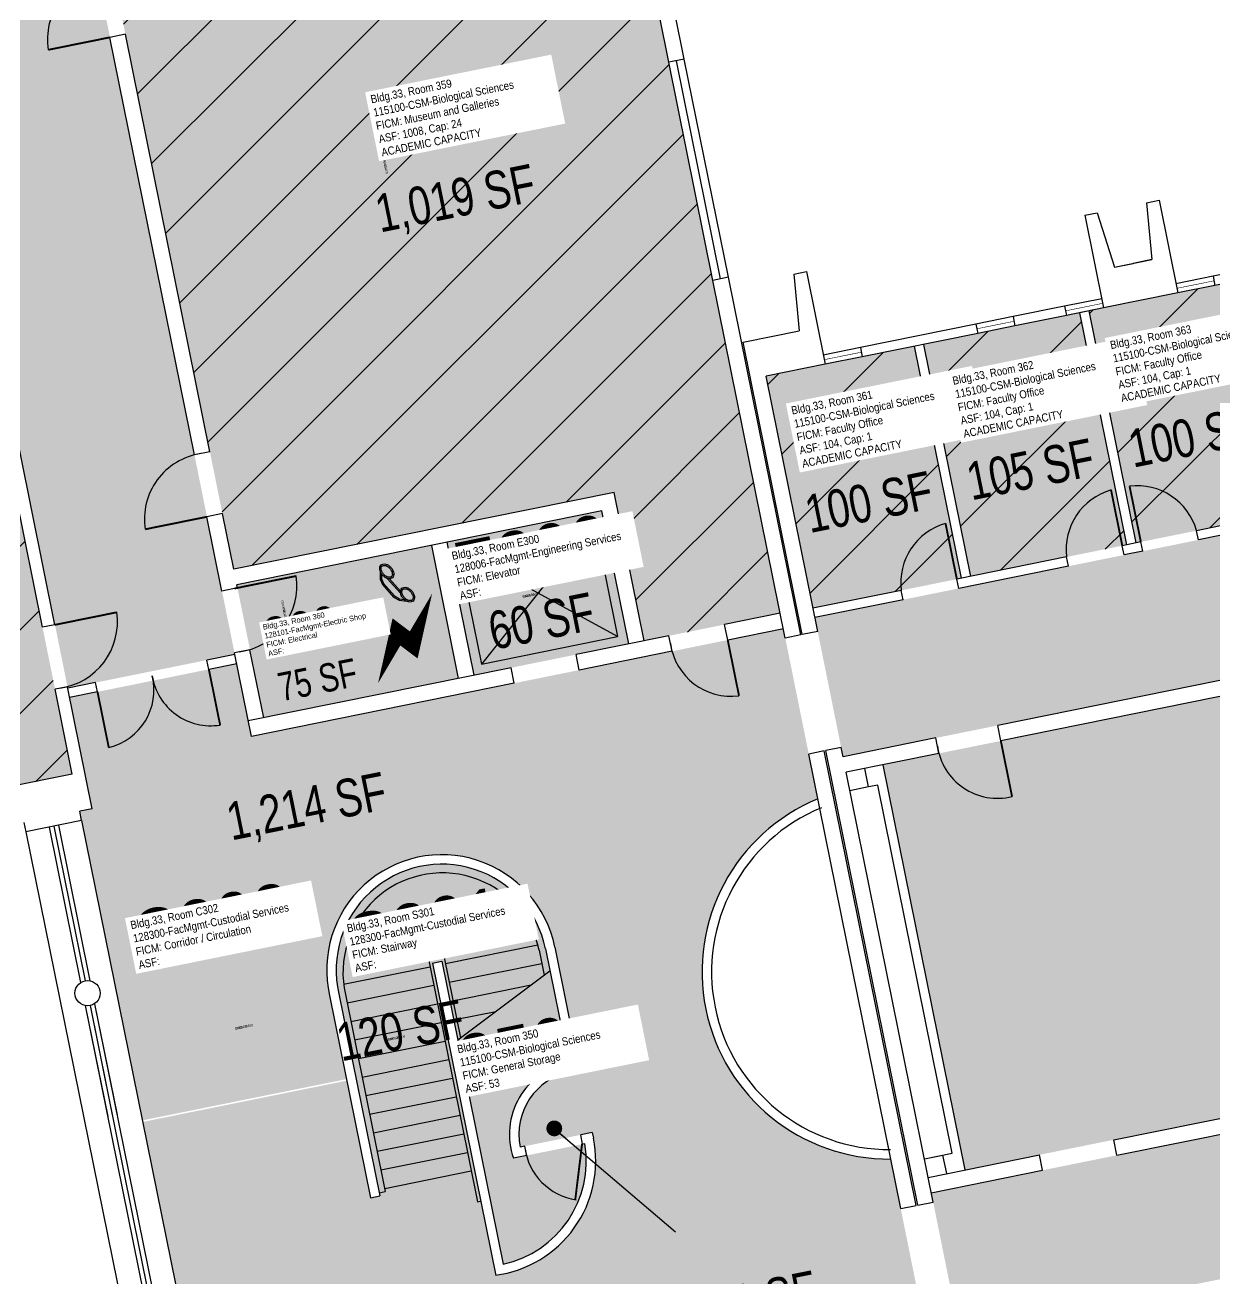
# Model space of a CAD drawing. Header units: inches. Extents: x 0 to 69220337, y 0 to 27683436.
# Drawn here: x 69218801 to 69219555, y 27681290 to 27682085 of the extents above; entities that cross this region are included whole.
import ezdxf
from ezdxf.enums import TextEntityAlignment as Align

# ---------------------------------------------------------------- set-up
doc = ezdxf.new("R2010")
doc.units = ezdxf.units.IN
doc.header["$LTSCALE"] = 0.25
doc.header["$MEASUREMENT"] = 0
doc.layers.get('0').update_dxf_attribs({"linetype": 'CONTINUOUS'})
for name, color, linetype in [('A-DOOR', 2, 'CONTINUOUS'), ('A-FLOR', 3, 'CONTINUOUS'), ('A-GLAZ', 1, 'CONTINUOUS'), ('A-IDEN-ICON', 4, 'CONTINUOUS'), ('A-IDEN-RNUM', 7, 'CONTINUOUS'), ('A-IDEN-SNUM', 4, 'CONTINUOUS'), ('A-IDEN-VNUM', 4, 'CONTINUOUS'), ('A-WALL', 5, 'CONTINUOUS'), ('AREA-TEXT', 3, 'CONTINUOUS'), ('Rooms-Capacity', 4, 'CONTINUOUS'), ('Rooms-Category-Color', 7, 'CONTINUOUS'), ('Rooms-College-Color', 7, 'CONTINUOUS'), ('Rooms-Department-Color', 7, 'CONTINUOUS'), ('Rooms-Division-Color', 7, 'CONTINUOUS'), ('Rooms-Information', 7, 'CONTINUOUS')]:
    doc.layers.add(name, color=color, linetype=linetype)
doc.styles.add('CP_AREA', font='arial.ttf', dxfattribs={"height": 15})
doc.styles.add('CP_ROOMSNUMBER', font='arial.ttf', dxfattribs={"height": 1})
doc.styles.add('CP_ROOMVNUMBER', font='arial.ttf', dxfattribs={"width": 0.85, "height": 0.075})
doc.styles.get("Standard").update_dxf_attribs({"font": 'arial.ttf'})
doc.dimstyles.get("Standard").update_dxf_attribs({"dimtxt": 0.18, "dimasz": 0.18, "dimexe": 0.18, "dimexo": 0.0625, "dimgap": 0.09, "dimtad": 0, "dimtih": 1, "dimtoh": 1, "dimdec": 4, "dimzin": 0, "dimdsep": 46, "dimtxsty": 'Standard', "dimcen": 0.09, "dimadec": 0, "dimazin": 0, "dimtfac": 1, "dimtdec": 4, "dimtofl": 0, "dimtmove": 0, "dimatfit": 3, "dimfxl": 1, "dimtolj": 1, "dimtzin": 0, "dimarcsym": 0})
pattern_1 = [(45, (0, 0), (-26.516504294, 26.516504294), [])]

# ---------------------------------------------------------------- blocks, each defined once
blk = doc.blocks.new('CPELECT')
blk.add_lwpolyline([(0.0623, 0.0629, 0, 0.03, 0), (0.0105, -0.0168, 0.03, 0.03, 0), (-0.0105, 0.0068, 0.03, 0, 0), (-0.0623, -0.0729, 0.03, 0, 0)], format="xyseb")
blk = doc.blocks.new('CPPHONE')
for p, q in [((0.0096, 0.0252), (-0.0196, -0.0252)), ((0.0169, 0.0279), (-0.0182, -0.0329))]:
    blk.add_line(p, q)
for points in [[(0.0364, 0.0572), (0.0417, 0.0308), (0.0382, 0.0108), (0.0082, -0.0411), (-0.0083, -0.0558), (-0.0338, -0.0645)], [(0.0334, 0.047), (0.0366, 0.0307), (0.0334, 0.0126), (0.0043, -0.0379), (-0.0109, -0.0514), (-0.0265, -0.0567)]]:
    blk.add_lwpolyline(points)
for points in [[(0.0288, 0.0786, 0.139889), (0.0216, 0.0804, 0.107118), (0.0122, 0.0781, 0.079812), (0.0039, 0.0722, 0.067459), (-0.0035, 0.0626, 0.067459), (-0.008, 0.0515, 0.079812), (-0.009, 0.0413, 0.107118), (-0.0064, 0.032, 0.139889), (-0.0012, 0.0267, 0.139889), (0.0061, 0.0248, 0.107118), (0.0155, 0.0272, 0.079812), (0.0238, 0.0331, 0.067459), (0.0312, 0.0426, 0.067459), (0.0357, 0.0538, 0.079812), (0.0367, 0.0639, 0.107118), (0.034, 0.0732, 0.139889)], [(0.0263, 0.0743, 0.139889), (0.0218, 0.0754, 0.107118), (0.0144, 0.0736, 0.079812), (0.0074, 0.0686, 0.067459), (0.0008, 0.0601, 0.067459), (-0.0032, 0.0502, 0.079812), (-0.004, 0.0417, 0.107118), (-0.0019, 0.0344, 0.139889), (0.0013, 0.031, 0.139889), (0.0059, 0.0298, 0.107118), (0.0133, 0.0317, 0.079812), (0.0203, 0.0367, 0.067459), (0.0268, 0.0451, 0.067459), (0.0309, 0.055, 0.079812), (0.0317, 0.0636, 0.107118), (0.0296, 0.0709, 0.139889)], [(-0.0262, -0.0167, 0.139889), (-0.0334, -0.0148, 0.107118), (-0.0428, -0.0172, 0.079812), (-0.0511, -0.0231, 0.067459), (-0.0585, -0.0326, 0.067459), (-0.063, -0.0438, 0.079812), (-0.064, -0.0539, 0.107118), (-0.0614, -0.0632, 0.139889), (-0.0562, -0.0686, 0.139889), (-0.0489, -0.0704, 0.107118), (-0.0395, -0.0681, 0.079812), (-0.0312, -0.0622, 0.067459), (-0.0238, -0.0526, 0.067459), (-0.0193, -0.0415, 0.079812), (-0.0183, -0.0313, 0.107118), (-0.021, -0.022, 0.139889)], [(-0.0287, -0.021, 0.139889), (-0.0332, -0.0198, 0.107118), (-0.0406, -0.0217, 0.079812), (-0.0476, -0.0267, 0.067459), (-0.0542, -0.0351, 0.067459), (-0.0582, -0.045, 0.079812), (-0.059, -0.0536, 0.107118), (-0.0569, -0.0609, 0.139889), (-0.0537, -0.0643, 0.139889), (-0.0491, -0.0654, 0.107118), (-0.0417, -0.0636, 0.079812), (-0.0347, -0.0586, 0.067459), (-0.0282, -0.0501, 0.067459), (-0.0241, -0.0402, 0.079812), (-0.0233, -0.0317, 0.107118), (-0.0254, -0.0244, 0.139889)]]:
    blk.add_lwpolyline(points, format="xyb", close=True)

msp = doc.modelspace()

# ---------------------------------------------------------------- hatches: boundary and pattern name
at = {"layer": 'Rooms-Capacity'}
h = msp.add_hatch(dxfattribs=at)
h.set_pattern_fill('ANSI31', color=256, scale=300, style=0)
h.set_pattern_definition(pattern_1)
h.paths.add_polyline_path([(69218933.04, 27681740.07), (69219174.15, 27681788.86), (69219193.19, 27681694.76), (69219279.44, 27681712.21), (69219236.76, 27681923.18), (69219208.79, 27682061.38), (69219202.84, 27682090.79), (69219179.05, 27682208.4), (69219178.25, 27682212.32), (69218850.89, 27682146.08)])
h = msp.add_hatch(dxfattribs=at)
h.set_pattern_fill('ANSI31', color=256, scale=300, style=0)
h.set_pattern_definition(pattern_1)
h.paths.add_polyline_path([(69218747.01, 27682023.9), (69218417.73, 27681957.27), (69218423.68, 27681927.87), (69218429.63, 27681898.46), (69218439.15, 27681851.42), (69218501.42, 27681543.65), (69218695.49, 27681582.92), (69218789.58, 27681601.96), (69218830.71, 27681610.28)])
h = msp.add_hatch(dxfattribs=at)
h.set_pattern_fill('ANSI31', color=256, scale=300, style=0)
h.set_pattern_definition(pattern_1)
h.paths.add_polyline_path([(69219505.03, 27681756.84), (69219599.17, 27681775.89), (69219569.42, 27681922.91), (69219475.29, 27681903.86)])
h = msp.add_hatch(dxfattribs=at)
h.set_pattern_fill('ANSI31', color=256, scale=300, style=0)
h.set_pattern_definition(pattern_1)
h.paths.add_polyline_path([(69219400.16, 27681735.62), (69219499.15, 27681755.65), (69219469.4, 27681902.67), (69219370.41, 27681882.64)])
h = msp.add_hatch(dxfattribs=at)
h.set_pattern_fill('ANSI31', color=256, scale=300, style=0)
h.set_pattern_definition(pattern_1)
h.paths.add_polyline_path([(69219270.44, 27681862.41), (69219300.18, 27681715.39), (69219394.28, 27681734.43), (69219364.53, 27681881.45)])
at = {"layer": 'Rooms-Category-Color', "true_color": 0xadadad}
for points in [[(69218712.02, 27682781.98), (69218606.16, 27682760.56), (69218827.89, 27681664.72), (69218933.75, 27681686.14)], [(69220052.2, 27681861.43), (69219301.37, 27681709.51), (69219319.22, 27681621.3), (69219999.47, 27681758.94), (69220055.39, 27681482.58), (69219375.14, 27681344.94), (69219392.99, 27681256.73), (69220143.81, 27681408.65)], [(69219166.33, 27681777.07), (69219068.32, 27681757.24), (69219085.38, 27681672.95), (69219183.39, 27681692.78)], [(69219058.52, 27681755.26), (69218935.02, 27681730.27), (69218952.08, 27681645.98), (69219075.58, 27681670.97)]]:
    msp.add_hatch(color=253, dxfattribs=at).paths.add_polyline_path(points)
at = {"layer": 'Rooms-Category-Color', "true_color": 0xffe090}
msp.add_hatch(color=41, dxfattribs=at).paths.add_polyline_path([(69218933.04, 27681740.07), (69219174.15, 27681788.86), (69219193.19, 27681694.76), (69219279.44, 27681712.21), (69219236.76, 27681923.18), (69219208.79, 27682061.38), (69219202.84, 27682090.79), (69219179.05, 27682208.4), (69219178.25, 27682212.32), (69218850.89, 27682146.08)])
at = {"layer": 'Rooms-Category-Color', "true_color": 0xe3f498}
for points in [[(69218747.01, 27682023.9), (69218417.73, 27681957.27), (69218423.68, 27681927.87), (69218429.63, 27681898.46), (69218439.15, 27681851.42), (69218501.42, 27681543.65), (69218695.49, 27681582.92), (69218789.58, 27681601.96), (69218830.71, 27681610.28)], [(69219779.62, 27681569.62), (69219887.48, 27681591.44), (69219861.31, 27681720.78), (69219344.73, 27681616.26), (69219396.68, 27681359.5), (69219805.4, 27681442.2)]]:
    msp.add_hatch(color=61, dxfattribs=at).paths.add_polyline_path(points)
at = {"layer": 'Rooms-Category-Color', "true_color": 0xfa9ba3}
for points in [[(69219505.03, 27681756.84), (69219599.17, 27681775.89), (69219569.42, 27681922.91), (69219475.29, 27681903.86)], [(69219400.16, 27681735.62), (69219499.15, 27681755.65), (69219469.4, 27681902.67), (69219370.41, 27681882.64)], [(69219270.44, 27681862.41), (69219300.18, 27681715.39), (69219394.28, 27681734.43), (69219364.53, 27681881.45)]]:
    msp.add_hatch(color=241, dxfattribs=at).paths.add_polyline_path(points)
at = {"layer": 'Rooms-Category-Color', "true_color": 0xadadad}
h = msp.add_hatch(color=253, dxfattribs=at)
edge = h.paths.add_edge_path()
edge.add_line((69219114.61, 27681373.89), (69219160.32, 27681383.14))
edge.add_line((69219160.32, 27681383.14), (69219161.04, 27681379.57))
edge.add_arc((69219088.96, 27681365.33), 73.48, -82.08758, 11.17356, ccw=False)
edge.add_line((69219099.07, 27681292.56), (69219086.38, 27681355.28))
edge.add_line((69219086.38, 27681355.28), (69219019.75, 27681341.8))
edge.add_line((69219019.75, 27681341.8), (69219004.73, 27681416.02))
edge.add_line((69219004.73, 27681416.02), (69218875.33, 27681389.84))
edge.add_line((69218875.33, 27681389.84), (69218920.76, 27681165.31))
edge.add_line((69218920.76, 27681165.31), (69218928.62, 27681166.9))
edge.add_line((69218928.62, 27681166.9), (69218932.19, 27681149.25))
edge.add_line((69218932.19, 27681149.25), (69218934.37, 27681138.47))
edge.add_line((69218934.37, 27681138.47), (69218937.34, 27681123.8))
edge.add_line((69218937.34, 27681123.8), (69219048.76, 27681146.35))
edge.add_line((69219048.76, 27681146.35), (69219040.22, 27681159.89))
edge.add_line((69219040.22, 27681159.89), (69219038.24, 27681169.69))
edge.add_line((69219038.24, 27681169.69), (69219036.06, 27681180.47))
edge.add_line((69219036.06, 27681180.47), (69219373.23, 27681248.69))
edge.add_line((69219373.23, 27681248.69), (69219349.42, 27681366.35))
edge.add_arc((69219348.48, 27681484.93), 118.59, 112.41891, 270.45843, ccw=False)
edge.add_line((69219303.25, 27681594.56), (69219281.43, 27681702.41))
edge.add_line((69219281.43, 27681702.41), (69218944.26, 27681634.19))
edge.add_line((69218944.26, 27681634.19), (69218934.94, 27681680.26))
edge.add_line((69218934.94, 27681680.26), (69218829.08, 27681658.84))
edge.add_line((69218829.08, 27681658.84), (69218843.35, 27681588.35))
edge.add_line((69218843.35, 27681588.35), (69218835.47, 27681586.76))
edge.add_line((69218835.47, 27681586.76), (69218836.65, 27681580.88))
edge.add_line((69218836.65, 27681580.88), (69218836.67, 27681580.88))
edge.add_line((69218836.67, 27681580.88), (69218875.13, 27681390.82))
edge.add_line((69218875.13, 27681390.82), (69219004.53, 27681417))
edge.add_line((69219004.53, 27681417), (69218993.82, 27681469.93))
edge.add_arc((69219064.98, 27681486.23), 73, 11.41414, 192.89551, ccw=False)
edge.add_line((69219136.54, 27681500.67), (69219152.26, 27681422.97))
edge.add_line((69219152.26, 27681422.97), (69219146.38, 27681421.78))
edge.add_arc((69219154.44, 27681381.95), 40.64, 101.43867, 191.43867)
h = msp.add_hatch(color=253, dxfattribs=at)
edge = h.paths.add_edge_path()
edge.add_arc((69219064.98, 27681486.23), 67, 11.40884, 193.10173)
edge.add_line((69218999.72, 27681471.04), (69219025.63, 27681342.99))
edge.add_line((69219025.63, 27681342.99), (69219086.38, 27681355.28))
edge.add_line((69219086.38, 27681355.28), (69219059.01, 27681490.54))
edge.add_line((69219059.01, 27681490.54), (69219064.9, 27681491.73))
edge.add_line((69219064.9, 27681491.73), (69219075, 27681441.8))
edge.add_line((69219075, 27681441.8), (69219133.47, 27681485.61))
edge.add_line((69219133.47, 27681485.61), (69219130.66, 27681499.48))
at = {"layer": 'Rooms-Category-Color', "true_color": 0xe3c5e1}
h = msp.add_hatch(color=254, dxfattribs=at)
edge = h.paths.add_edge_path()
edge.add_line((69219155.59, 27681376.06), (69219110.3, 27681366.9))
edge.add_arc((69219154.44, 27681381.95), 46.64, 101.43867, 198.83003, ccw=False)
edge.add_line((69219145.19, 27681427.66), (69219133.47, 27681485.61))
edge.add_line((69219133.47, 27681485.61), (69219075, 27681441.8))
edge.add_line((69219075, 27681441.8), (69219103.76, 27681299.63))
edge.add_arc((69219089.49, 27681365.09), 67, 282.29857, 369.42196)
at = {"layer": 'Rooms-College-Color', "true_color": 0xadadad}
for points in [[(69218712.02, 27682781.98), (69218606.16, 27682760.56), (69218827.89, 27681664.72), (69218933.75, 27681686.14)], [(69220052.2, 27681861.43), (69219301.37, 27681709.51), (69219319.22, 27681621.3), (69219999.47, 27681758.94), (69220055.39, 27681482.58), (69219375.14, 27681344.94), (69219392.99, 27681256.73), (69220143.81, 27681408.65)], [(69219166.33, 27681777.07), (69219068.32, 27681757.24), (69219085.38, 27681672.95), (69219183.39, 27681692.78)], [(69219058.52, 27681755.26), (69218935.02, 27681730.27), (69218952.08, 27681645.98), (69219075.58, 27681670.97)]]:
    msp.add_hatch(color=253, dxfattribs=at).paths.add_polyline_path(points)
at = {"layer": 'Rooms-College-Color', "true_color": 0xffe090}
for points in [[(69218933.04, 27681740.07), (69219174.15, 27681788.86), (69219193.19, 27681694.76), (69219279.44, 27681712.21), (69219236.76, 27681923.18), (69219208.79, 27682061.38), (69219202.84, 27682090.79), (69219179.05, 27682208.4), (69219178.25, 27682212.32), (69218850.89, 27682146.08)], [(69218747.01, 27682023.9), (69218417.73, 27681957.27), (69218423.68, 27681927.87), (69218429.63, 27681898.46), (69218439.15, 27681851.42), (69218501.42, 27681543.65), (69218695.49, 27681582.92), (69218789.58, 27681601.96), (69218830.71, 27681610.28)], [(69219505.03, 27681756.84), (69219599.17, 27681775.89), (69219569.42, 27681922.91), (69219475.29, 27681903.86)], [(69219400.16, 27681735.62), (69219499.15, 27681755.65), (69219469.4, 27681902.67), (69219370.41, 27681882.64)], [(69219270.44, 27681862.41), (69219300.18, 27681715.39), (69219394.28, 27681734.43), (69219364.53, 27681881.45)], [(69219779.62, 27681569.62), (69219887.48, 27681591.44), (69219861.31, 27681720.78), (69219344.73, 27681616.26), (69219396.68, 27681359.5), (69219805.4, 27681442.2)]]:
    msp.add_hatch(color=41, dxfattribs=at).paths.add_polyline_path(points)
at = {"layer": 'Rooms-College-Color', "true_color": 0xadadad}
h = msp.add_hatch(color=253, dxfattribs=at)
edge = h.paths.add_edge_path()
edge.add_line((69219114.61, 27681373.89), (69219160.32, 27681383.14))
edge.add_line((69219160.32, 27681383.14), (69219161.04, 27681379.57))
edge.add_arc((69219088.96, 27681365.33), 73.48, -82.08758, 11.17356, ccw=False)
edge.add_line((69219099.07, 27681292.56), (69219086.38, 27681355.28))
edge.add_line((69219086.38, 27681355.28), (69219019.75, 27681341.8))
edge.add_line((69219019.75, 27681341.8), (69219004.73, 27681416.02))
edge.add_line((69219004.73, 27681416.02), (69218875.33, 27681389.84))
edge.add_line((69218875.33, 27681389.84), (69218920.76, 27681165.31))
edge.add_line((69218920.76, 27681165.31), (69218928.62, 27681166.9))
edge.add_line((69218928.62, 27681166.9), (69218932.19, 27681149.25))
edge.add_line((69218932.19, 27681149.25), (69218934.37, 27681138.47))
edge.add_line((69218934.37, 27681138.47), (69218937.34, 27681123.8))
edge.add_line((69218937.34, 27681123.8), (69219048.76, 27681146.35))
edge.add_line((69219048.76, 27681146.35), (69219040.22, 27681159.89))
edge.add_line((69219040.22, 27681159.89), (69219038.24, 27681169.69))
edge.add_line((69219038.24, 27681169.69), (69219036.06, 27681180.47))
edge.add_line((69219036.06, 27681180.47), (69219373.23, 27681248.69))
edge.add_line((69219373.23, 27681248.69), (69219349.42, 27681366.35))
edge.add_arc((69219348.48, 27681484.93), 118.59, 112.41891, 270.45843, ccw=False)
edge.add_line((69219303.25, 27681594.56), (69219281.43, 27681702.41))
edge.add_line((69219281.43, 27681702.41), (69218944.26, 27681634.19))
edge.add_line((69218944.26, 27681634.19), (69218934.94, 27681680.26))
edge.add_line((69218934.94, 27681680.26), (69218829.08, 27681658.84))
edge.add_line((69218829.08, 27681658.84), (69218843.35, 27681588.35))
edge.add_line((69218843.35, 27681588.35), (69218835.47, 27681586.76))
edge.add_line((69218835.47, 27681586.76), (69218836.65, 27681580.88))
edge.add_line((69218836.65, 27681580.88), (69218836.67, 27681580.88))
edge.add_line((69218836.67, 27681580.88), (69218875.13, 27681390.82))
edge.add_line((69218875.13, 27681390.82), (69219004.53, 27681417))
edge.add_line((69219004.53, 27681417), (69218993.82, 27681469.93))
edge.add_arc((69219064.98, 27681486.23), 73, 11.41414, 192.89551, ccw=False)
edge.add_line((69219136.54, 27681500.67), (69219152.26, 27681422.97))
edge.add_line((69219152.26, 27681422.97), (69219146.38, 27681421.78))
edge.add_arc((69219154.44, 27681381.95), 40.64, 101.43867, 191.43867)
h = msp.add_hatch(color=253, dxfattribs=at)
edge = h.paths.add_edge_path()
edge.add_arc((69219064.98, 27681486.23), 67, 11.40884, 193.10173)
edge.add_line((69218999.72, 27681471.04), (69219025.63, 27681342.99))
edge.add_line((69219025.63, 27681342.99), (69219086.38, 27681355.28))
edge.add_line((69219086.38, 27681355.28), (69219059.01, 27681490.54))
edge.add_line((69219059.01, 27681490.54), (69219064.9, 27681491.73))
edge.add_line((69219064.9, 27681491.73), (69219075, 27681441.8))
edge.add_line((69219075, 27681441.8), (69219133.47, 27681485.61))
edge.add_line((69219133.47, 27681485.61), (69219130.66, 27681499.48))
at = {"layer": 'Rooms-College-Color', "true_color": 0xffe090}
h = msp.add_hatch(color=41, dxfattribs=at)
edge = h.paths.add_edge_path()
edge.add_line((69219155.59, 27681376.06), (69219110.3, 27681366.9))
edge.add_arc((69219154.44, 27681381.95), 46.64, 101.43867, 198.83003, ccw=False)
edge.add_line((69219145.19, 27681427.66), (69219133.47, 27681485.61))
edge.add_line((69219133.47, 27681485.61), (69219075, 27681441.8))
edge.add_line((69219075, 27681441.8), (69219103.76, 27681299.63))
edge.add_arc((69219089.49, 27681365.09), 67, 282.29857, 369.42196)
at = {"layer": 'Rooms-Department-Color', "true_color": 0xacacac}
for points in [[(69218712.02, 27682781.98), (69218606.16, 27682760.56), (69218827.89, 27681664.72), (69218933.75, 27681686.14)], [(69220052.2, 27681861.43), (69219301.37, 27681709.51), (69219319.22, 27681621.3), (69219999.47, 27681758.94), (69220055.39, 27681482.58), (69219375.14, 27681344.94), (69219392.99, 27681256.73), (69220143.81, 27681408.65)], [(69219166.33, 27681777.07), (69219068.32, 27681757.24), (69219085.38, 27681672.95), (69219183.39, 27681692.78)], [(69219058.52, 27681755.26), (69218935.02, 27681730.27), (69218952.08, 27681645.98), (69219075.58, 27681670.97)]]:
    msp.add_hatch(color=253, dxfattribs=at).paths.add_polyline_path(points)
at = {"layer": 'Rooms-Department-Color', "true_color": 0xffe090}
for points in [[(69218933.04, 27681740.07), (69219174.15, 27681788.86), (69219193.19, 27681694.76), (69219279.44, 27681712.21), (69219236.76, 27681923.18), (69219208.79, 27682061.38), (69219202.84, 27682090.79), (69219179.05, 27682208.4), (69219178.25, 27682212.32), (69218850.89, 27682146.08)], [(69218747.01, 27682023.9), (69218417.73, 27681957.27), (69218423.68, 27681927.87), (69218429.63, 27681898.46), (69218439.15, 27681851.42), (69218501.42, 27681543.65), (69218695.49, 27681582.92), (69218789.58, 27681601.96), (69218830.71, 27681610.28)], [(69219505.03, 27681756.84), (69219599.17, 27681775.89), (69219569.42, 27681922.91), (69219475.29, 27681903.86)], [(69219400.16, 27681735.62), (69219499.15, 27681755.65), (69219469.4, 27681902.67), (69219370.41, 27681882.64)], [(69219270.44, 27681862.41), (69219300.18, 27681715.39), (69219394.28, 27681734.43), (69219364.53, 27681881.45)], [(69219779.62, 27681569.62), (69219887.48, 27681591.44), (69219861.31, 27681720.78), (69219344.73, 27681616.26), (69219396.68, 27681359.5), (69219805.4, 27681442.2)]]:
    msp.add_hatch(color=41, dxfattribs=at).paths.add_polyline_path(points)
at = {"layer": 'Rooms-Department-Color', "true_color": 0xacacac}
h = msp.add_hatch(color=253, dxfattribs=at)
edge = h.paths.add_edge_path()
edge.add_line((69219114.61, 27681373.89), (69219160.32, 27681383.14))
edge.add_line((69219160.32, 27681383.14), (69219161.04, 27681379.57))
edge.add_arc((69219088.96, 27681365.33), 73.48, -82.08758, 11.17356, ccw=False)
edge.add_line((69219099.07, 27681292.56), (69219086.38, 27681355.28))
edge.add_line((69219086.38, 27681355.28), (69219019.75, 27681341.8))
edge.add_line((69219019.75, 27681341.8), (69219004.73, 27681416.02))
edge.add_line((69219004.73, 27681416.02), (69218875.33, 27681389.84))
edge.add_line((69218875.33, 27681389.84), (69218920.76, 27681165.31))
edge.add_line((69218920.76, 27681165.31), (69218928.62, 27681166.9))
edge.add_line((69218928.62, 27681166.9), (69218932.19, 27681149.25))
edge.add_line((69218932.19, 27681149.25), (69218934.37, 27681138.47))
edge.add_line((69218934.37, 27681138.47), (69218937.34, 27681123.8))
edge.add_line((69218937.34, 27681123.8), (69219048.76, 27681146.35))
edge.add_line((69219048.76, 27681146.35), (69219040.22, 27681159.89))
edge.add_line((69219040.22, 27681159.89), (69219038.24, 27681169.69))
edge.add_line((69219038.24, 27681169.69), (69219036.06, 27681180.47))
edge.add_line((69219036.06, 27681180.47), (69219373.23, 27681248.69))
edge.add_line((69219373.23, 27681248.69), (69219349.42, 27681366.35))
edge.add_arc((69219348.48, 27681484.93), 118.59, 112.41891, 270.45843, ccw=False)
edge.add_line((69219303.25, 27681594.56), (69219281.43, 27681702.41))
edge.add_line((69219281.43, 27681702.41), (69218944.26, 27681634.19))
edge.add_line((69218944.26, 27681634.19), (69218934.94, 27681680.26))
edge.add_line((69218934.94, 27681680.26), (69218829.08, 27681658.84))
edge.add_line((69218829.08, 27681658.84), (69218843.35, 27681588.35))
edge.add_line((69218843.35, 27681588.35), (69218835.47, 27681586.76))
edge.add_line((69218835.47, 27681586.76), (69218836.65, 27681580.88))
edge.add_line((69218836.65, 27681580.88), (69218836.67, 27681580.88))
edge.add_line((69218836.67, 27681580.88), (69218875.13, 27681390.82))
edge.add_line((69218875.13, 27681390.82), (69219004.53, 27681417))
edge.add_line((69219004.53, 27681417), (69218993.82, 27681469.93))
edge.add_arc((69219064.98, 27681486.23), 73, 11.41414, 192.89551, ccw=False)
edge.add_line((69219136.54, 27681500.67), (69219152.26, 27681422.97))
edge.add_line((69219152.26, 27681422.97), (69219146.38, 27681421.78))
edge.add_arc((69219154.44, 27681381.95), 40.64, 101.43867, 191.43867)
h = msp.add_hatch(color=253, dxfattribs=at)
edge = h.paths.add_edge_path()
edge.add_arc((69219064.98, 27681486.23), 67, 11.40884, 193.10173)
edge.add_line((69218999.72, 27681471.04), (69219025.63, 27681342.99))
edge.add_line((69219025.63, 27681342.99), (69219086.38, 27681355.28))
edge.add_line((69219086.38, 27681355.28), (69219059.01, 27681490.54))
edge.add_line((69219059.01, 27681490.54), (69219064.9, 27681491.73))
edge.add_line((69219064.9, 27681491.73), (69219075, 27681441.8))
edge.add_line((69219075, 27681441.8), (69219133.47, 27681485.61))
edge.add_line((69219133.47, 27681485.61), (69219130.66, 27681499.48))
at = {"layer": 'Rooms-Department-Color', "true_color": 0xffe090}
h = msp.add_hatch(color=41, dxfattribs=at)
edge = h.paths.add_edge_path()
edge.add_line((69219155.59, 27681376.06), (69219110.3, 27681366.9))
edge.add_arc((69219154.44, 27681381.95), 46.64, 101.43867, 198.83003, ccw=False)
edge.add_line((69219145.19, 27681427.66), (69219133.47, 27681485.61))
edge.add_line((69219133.47, 27681485.61), (69219075, 27681441.8))
edge.add_line((69219075, 27681441.8), (69219103.76, 27681299.63))
edge.add_arc((69219089.49, 27681365.09), 67, 282.29857, 369.42196)
at = {"layer": 'Rooms-Division-Color', "true_color": 0xadadad}
for points in [[(69218712.02, 27682781.98), (69218606.16, 27682760.56), (69218827.89, 27681664.72), (69218933.75, 27681686.14)], [(69220052.2, 27681861.43), (69219301.37, 27681709.51), (69219319.22, 27681621.3), (69219999.47, 27681758.94), (69220055.39, 27681482.58), (69219375.14, 27681344.94), (69219392.99, 27681256.73), (69220143.81, 27681408.65)], [(69219166.33, 27681777.07), (69219068.32, 27681757.24), (69219085.38, 27681672.95), (69219183.39, 27681692.78)], [(69219058.52, 27681755.26), (69218935.02, 27681730.27), (69218952.08, 27681645.98), (69219075.58, 27681670.97)]]:
    msp.add_hatch(color=253, dxfattribs=at).paths.add_polyline_path(points)
at = {"layer": 'Rooms-Division-Color', "true_color": 0xffe090}
for points in [[(69218933.04, 27681740.07), (69219174.15, 27681788.86), (69219193.19, 27681694.76), (69219279.44, 27681712.21), (69219236.76, 27681923.18), (69219208.79, 27682061.38), (69219202.84, 27682090.79), (69219179.05, 27682208.4), (69219178.25, 27682212.32), (69218850.89, 27682146.08)], [(69218747.01, 27682023.9), (69218417.73, 27681957.27), (69218423.68, 27681927.87), (69218429.63, 27681898.46), (69218439.15, 27681851.42), (69218501.42, 27681543.65), (69218695.49, 27681582.92), (69218789.58, 27681601.96), (69218830.71, 27681610.28)], [(69219505.03, 27681756.84), (69219599.17, 27681775.89), (69219569.42, 27681922.91), (69219475.29, 27681903.86)], [(69219400.16, 27681735.62), (69219499.15, 27681755.65), (69219469.4, 27681902.67), (69219370.41, 27681882.64)], [(69219270.44, 27681862.41), (69219300.18, 27681715.39), (69219394.28, 27681734.43), (69219364.53, 27681881.45)], [(69219779.62, 27681569.62), (69219887.48, 27681591.44), (69219861.31, 27681720.78), (69219344.73, 27681616.26), (69219396.68, 27681359.5), (69219805.4, 27681442.2)]]:
    msp.add_hatch(color=41, dxfattribs=at).paths.add_polyline_path(points)
at = {"layer": 'Rooms-Division-Color', "true_color": 0xadadad}
h = msp.add_hatch(color=253, dxfattribs=at)
edge = h.paths.add_edge_path()
edge.add_line((69219114.61, 27681373.89), (69219160.32, 27681383.14))
edge.add_line((69219160.32, 27681383.14), (69219161.04, 27681379.57))
edge.add_arc((69219088.96, 27681365.33), 73.48, -82.08758, 11.17356, ccw=False)
edge.add_line((69219099.07, 27681292.56), (69219086.38, 27681355.28))
edge.add_line((69219086.38, 27681355.28), (69219019.75, 27681341.8))
edge.add_line((69219019.75, 27681341.8), (69219004.73, 27681416.02))
edge.add_line((69219004.73, 27681416.02), (69218875.33, 27681389.84))
edge.add_line((69218875.33, 27681389.84), (69218920.76, 27681165.31))
edge.add_line((69218920.76, 27681165.31), (69218928.62, 27681166.9))
edge.add_line((69218928.62, 27681166.9), (69218932.19, 27681149.25))
edge.add_line((69218932.19, 27681149.25), (69218934.37, 27681138.47))
edge.add_line((69218934.37, 27681138.47), (69218937.34, 27681123.8))
edge.add_line((69218937.34, 27681123.8), (69219048.76, 27681146.35))
edge.add_line((69219048.76, 27681146.35), (69219040.22, 27681159.89))
edge.add_line((69219040.22, 27681159.89), (69219038.24, 27681169.69))
edge.add_line((69219038.24, 27681169.69), (69219036.06, 27681180.47))
edge.add_line((69219036.06, 27681180.47), (69219373.23, 27681248.69))
edge.add_line((69219373.23, 27681248.69), (69219349.42, 27681366.35))
edge.add_arc((69219348.48, 27681484.93), 118.59, 112.41891, 270.45843, ccw=False)
edge.add_line((69219303.25, 27681594.56), (69219281.43, 27681702.41))
edge.add_line((69219281.43, 27681702.41), (69218944.26, 27681634.19))
edge.add_line((69218944.26, 27681634.19), (69218934.94, 27681680.26))
edge.add_line((69218934.94, 27681680.26), (69218829.08, 27681658.84))
edge.add_line((69218829.08, 27681658.84), (69218843.35, 27681588.35))
edge.add_line((69218843.35, 27681588.35), (69218835.47, 27681586.76))
edge.add_line((69218835.47, 27681586.76), (69218836.65, 27681580.88))
edge.add_line((69218836.65, 27681580.88), (69218836.67, 27681580.88))
edge.add_line((69218836.67, 27681580.88), (69218875.13, 27681390.82))
edge.add_line((69218875.13, 27681390.82), (69219004.53, 27681417))
edge.add_line((69219004.53, 27681417), (69218993.82, 27681469.93))
edge.add_arc((69219064.98, 27681486.23), 73, 11.41414, 192.89551, ccw=False)
edge.add_line((69219136.54, 27681500.67), (69219152.26, 27681422.97))
edge.add_line((69219152.26, 27681422.97), (69219146.38, 27681421.78))
edge.add_arc((69219154.44, 27681381.95), 40.64, 101.43867, 191.43867)
h = msp.add_hatch(color=253, dxfattribs=at)
edge = h.paths.add_edge_path()
edge.add_arc((69219064.98, 27681486.23), 67, 11.40884, 193.10173)
edge.add_line((69218999.72, 27681471.04), (69219025.63, 27681342.99))
edge.add_line((69219025.63, 27681342.99), (69219086.38, 27681355.28))
edge.add_line((69219086.38, 27681355.28), (69219059.01, 27681490.54))
edge.add_line((69219059.01, 27681490.54), (69219064.9, 27681491.73))
edge.add_line((69219064.9, 27681491.73), (69219075, 27681441.8))
edge.add_line((69219075, 27681441.8), (69219133.47, 27681485.61))
edge.add_line((69219133.47, 27681485.61), (69219130.66, 27681499.48))
at = {"layer": 'Rooms-Division-Color', "true_color": 0xffe090}
h = msp.add_hatch(color=41, dxfattribs=at)
edge = h.paths.add_edge_path()
edge.add_line((69219155.59, 27681376.06), (69219110.3, 27681366.9))
edge.add_arc((69219154.44, 27681381.95), 46.64, 101.43867, 198.83003, ccw=False)
edge.add_line((69219145.19, 27681427.66), (69219133.47, 27681485.61))
edge.add_line((69219133.47, 27681485.61), (69219075, 27681441.8))
edge.add_line((69219075, 27681441.8), (69219103.76, 27681299.63))
edge.add_arc((69219089.49, 27681365.09), 67, 282.29857, 369.42196)

# ---------------------------------------------------------------- linework, layer by layer
at = {"layer": 'A-DOOR', "const_width": 1.2, "elevation": 0}
for points in [[(69218854.62, 27682077.21), (69218815.45, 27682069.29)], [(69219496.21, 27681755.06), (69219489.07, 27681790.34)], [(69219507.97, 27681757.44), (69219500.83, 27681792.72)], [(69218916.1, 27681773.37), (69218876.93, 27681765.45)], [(69219391.34, 27681733.84), (69219384.2, 27681769.12)], [(69218933.5, 27681727.92), (69218972.7, 27681735.85)], [(69218819.76, 27681704.9), (69218858.96, 27681712.83)], [(69219246.14, 27681695.27), (69219253.28, 27681659.99)], [(69218917.3, 27681676.69), (69218924.43, 27681641.4)], [(69218846.73, 27681662.41), (69218853.86, 27681627.12)], [(69219419.22, 27681631.33), (69219426.36, 27681596.04)], [(69219153.84, 27681375.91), (69219149.46, 27681340.18)]]:
    msp.add_lwpolyline(points, dxfattribs=at)
at = {"layer": 'A-DOOR'}
for centre, radius, start, end in [((69218856.98, 27682075.68, 0), 42.02, 98.69667, 188.74827), ((69218918.46, 27681771.84, 0), 42.02, 98.69667, 188.74827), ((69219505.63, 27681753.9, 0), 39.12, 15.83737, 97.03996), ((69219499.75, 27681752.71, 0), 39.12, 105.83737, 187.03996), ((69219394.87, 27681731.49, 0), 39.12, 105.83737, 187.03996), ((69218930.55, 27681729.87, 0), 42.57, 278.07202, 8.07202), ((69218816.82, 27681706.86, 0), 42.57, 278.07202, 8.07202), ((69219248.1, 27681698.22, 0), 38.58, 187.72352, 277.72352), ((69218844.96, 27681663.58, 0), 37.53, 283.72928, 13.72928), ((69218918.47, 27681678.46, 0), 37.53, 189.14806, 279.14806), ((69219417.2, 27681633.47, 0), 38.53, 187.71869, 283.73856), ((69219155.67, 27681378.59, 0), 38.44, 187.6382, 261.69556)]:
    msp.add_arc(centre, radius, start, end, dxfattribs=at)
at = {"layer": 'A-FLOR'}
for p, q in [((69219075.39, 27681752.55, 0), (69219161.64, 27681770, 0)), ((69219161.64, 27681770, 0), (69219090.07, 27681680.02, 0)), ((69219161.64, 27681770, 0), (69219176.32, 27681697.47, 0)), ((69219075.39, 27681752.55, 0), (69219090.07, 27681680.02, 0)), ((69219176.32, 27681697.47, 0), (69219075.39, 27681752.55, 0)), ((69219090.07, 27681680.02, 0), (69219176.32, 27681697.47, 0)), ((69218836.67, 27681580.88, 0), (69218902.91, 27681253.52, 0)), ((69218801.39, 27681573.74, 0), (69218867.63, 27681246.38, 0)), ((69219067.25, 27681490.18, 0), (69219125.84, 27681502.03, 0)), ((69219056.65, 27681492.11, 0), (69219066.46, 27681494.09, 0)), ((69219056.65, 27681492.11, 0), (69219087.59, 27681339.21, 0)), ((69219066.46, 27681494.09, 0), (69219076.77, 27681443.13, 0)), ((69219069.63, 27681478.41, 0), (69219128.4, 27681490.3, 0)), ((69219002.55, 27681477.08, 0), (69219057.45, 27681488.19, 0)), ((69219075, 27681441.8, 0), (69219133.47, 27681485.61, 0)), ((69219004.93, 27681465.32, 0), (69219059.82, 27681476.43, 0)), ((69219072.01, 27681466.65, 0), (69219121.55, 27681476.67, 0)), ((69219007.31, 27681453.56, 0), (69219062.2, 27681464.67, 0)), ((69219074.39, 27681454.89, 0), (69219099.16, 27681459.9, 0)), ((69219009.69, 27681441.8, 0), (69219064.58, 27681452.91, 0)), ((69219012.07, 27681430.04, 0), (69219066.96, 27681441.14, 0)), ((69219014.45, 27681418.28, 0), (69219069.34, 27681429.38, 0)), ((69219016.83, 27681406.51, 0), (69219071.72, 27681417.62, 0)), ((69219019.21, 27681394.75, 0), (69219074.1, 27681405.86, 0)), ((69219021.59, 27681382.99, 0), (69219076.48, 27681394.1, 0)), ((69219023.97, 27681371.23, 0), (69219078.86, 27681382.34, 0)), ((69219026.35, 27681359.47, 0), (69219081.24, 27681370.57, 0)), ((69219028.73, 27681347.71, 0), (69219083.62, 27681358.81, 0)), ((69219087.59, 27681339.21, 0), (69219089.55, 27681339.6, 0))]:
    msp.add_line(p, q, dxfattribs=at)
at = {"layer": 'A-GLAZ'}
for p, q in [((69219236.76, 27681923.18, 0), (69219208.79, 27682061.38, 0)), ((69219241.65, 27681924.18, 0), (69219213.69, 27682062.37, 0)), ((69219246.55, 27681925.17, 0), (69219218.59, 27682063.37, 0)), ((69219553.72, 27681925.85, 0), (69219530.2, 27681921.09, 0)), ((69219554.91, 27681919.97, 0), (69219531.39, 27681915.21, 0)), ((69219483.15, 27681911.57, 0), (69219459.63, 27681906.81, 0)), ((69219484.34, 27681905.69, 0), (69219460.82, 27681900.93, 0)), ((69219426.95, 27681900.2, 0), (69219403.43, 27681895.44, 0)), ((69219428.14, 27681894.32, 0), (69219404.62, 27681889.56, 0)), ((69219330.25, 27681880.64, 0), (69219306.73, 27681875.88, 0)), ((69219331.44, 27681874.76, 0), (69219307.92, 27681870, 0)), ((69218816.09, 27681576.72, 0), (69218836.04, 27681478.13, 0)), ((69218819.03, 27681577.31, 0), (69218838.86, 27681479.3, 0)), ((69218821.97, 27681577.91, 0), (69218841.92, 27681479.32, 0)), ((69218844.86, 27681464.78, 0), (69218881.98, 27681281.33, 0)), ((69218844.86, 27681464.78, 0), (69218859.09, 27681394.45, 0)), ((69218838.98, 27681463.59, 0), (69218876.1, 27681280.14, 0)), ((69218838.98, 27681463.59, 0), (69218853.21, 27681393.26, 0)), ((69218842.04, 27681463.62, 0), (69218878.92, 27681281.31, 0)), ((69218842.04, 27681463.62, 0), (69218856.04, 27681394.43, 0))]:
    msp.add_line(p, q, dxfattribs=at)
at = {"layer": 'A-GLAZ', "const_width": 0.36, "elevation": 0}
for points in [[(69219554.32, 27681922.91), (69219530.79, 27681918.15)], [(69219460.22, 27681903.87), (69219483.75, 27681908.63)], [(69219330.85, 27681877.7), (69219307.32, 27681872.94)]]:
    msp.add_lwpolyline(points, dxfattribs=at)
at = {"layer": 'A-GLAZ', "const_width": 0.36}
msp.add_lwpolyline([(69219427.55, 27681897.26), (69219404.02, 27681892.5)], dxfattribs=at)
at = {"layer": 'A-WALL'}
for p, q in [((69219218.59, 27682063.37, 0), (69219212.64, 27682092.77, 0)), ((69219208.79, 27682061.38, 0), (69219202.84, 27682090.79, 0)), ((69218864.42, 27682079.19, 0), (69218854.62, 27682077.21, 0)), ((69218908.17, 27681812.57, 0), (69218854.62, 27682077.21, 0)), ((69218917.97, 27681814.56, 0), (69218864.42, 27682079.19, 0)), ((69219218.59, 27682063.37), (69219208.79, 27682061.38, 0)), ((69219511.61, 27681972.43), (69219519.49, 27681974.02)), ((69219519.49, 27681974.02, 0), (69219531.39, 27681915.21)), ((69219472.44, 27681964.5), (69219480.32, 27681966.1)), ((69219480.32, 27681966.1, 0), (69219491.35, 27681931.6)), ((69219511.61, 27681972.43, 0), (69219514.86, 27681936.36)), ((69218819.76, 27681704.9, 0), (69218768.38, 27681958.84, 0)), ((69219472.44, 27681964.5, 0), (69219484.34, 27681905.69, 0)), ((69218811.88, 27681703.31, 0), (69218760.5, 27681957.25, 0)), ((69219491.35, 27681931.6), (69219514.86, 27681936.36)), ((69219491.35, 27681931.6, 0), (69219503.11, 27681933.98, 0)), ((69219514.86, 27681936.36, 0), (69219503.11, 27681933.98, 0)), ((69219608.28, 27681936.89, 0), (69219553.72, 27681925.85, 0)), ((69219288.14, 27681927.21), (69219296.02, 27681928.8)), ((69219288.14, 27681927.21, 0), (69219291.39, 27681891.14)), ((69219296.02, 27681928.8, 0), (69219307.92, 27681870, 0)), ((69219553.72, 27681925.85, 0), (69219554.91, 27681919.97)), ((69219609.47, 27681931.01, 0), (69219554.91, 27681919.97, 0)), ((69219246.55, 27681925.17), (69219236.76, 27681923.18, 0)), ((69219282.62, 27681696.53, 0), (69219236.76, 27681923.18, 0)), ((69219292.42, 27681698.52, 0), (69219246.56, 27681925.17, 0)), ((69219531.39, 27681915.21, 0), (69219484.34, 27681905.69, 0)), ((69219459.63, 27681906.81, 0), (69219426.95, 27681900.2, 0)), ((69219459.63, 27681906.81, 0), (69219460.82, 27681900.93, 0)), ((69219475.29, 27681903.86, 0), (69219469.4, 27681902.67, 0)), ((69219499.15, 27681755.65, 0), (69219469.4, 27681902.67, 0)), ((69219505.03, 27681756.84, 0), (69219475.29, 27681903.86, 0)), ((69219403.43, 27681895.44, 0), (69219330.25, 27681880.64, 0)), ((69219403.43, 27681895.44), (69219404.62, 27681889.56)), ((69219426.95, 27681900.2), (69219428.14, 27681894.32)), ((69219460.82, 27681900.93, 0), (69219428.14, 27681894.32, 0)), ((69219255.87, 27681884), (69219291.39, 27681891.18)), ((69219404.62, 27681889.56, 0), (69219331.44, 27681874.76, 0)), ((69219293.36, 27681698.71), (69219255.87, 27681884)), ((69219330.25, 27681880.64, 0), (69219331.44, 27681874.76, 0)), ((69219394.28, 27681734.43, 0), (69219364.53, 27681881.45, 0)), ((69219400.16, 27681735.62, 0), (69219370.41, 27681882.64, 0)), ((69219307.92, 27681870, 0), (69219270.44, 27681862.41, 0)), ((69219303.16, 27681700.69, 0), (69219270.44, 27681862.41, 0)), ((69218917.97, 27681814.56, 0), (69218908.17, 27681812.57, 0)), ((69219174.15, 27681788.86, 0), (69218933.04, 27681740.07, 0)), ((69219193.19, 27681694.76, 0), (69219174.15, 27681788.86, 0)), ((69219661.89, 27681788.58, 0), (69219543.26, 27681764.57, 0)), ((69219663.08, 27681782.7, 0), (69219544.45, 27681758.69, 0)), ((69218925.9, 27681775.35, 0), (69218916.1, 27681773.37, 0)), ((69218933.04, 27681740.07, 0), (69218925.9, 27681775.35, 0)), ((69219166.33, 27681777.07, 0), (69218935.02, 27681730.27, 0)), ((69219183.39, 27681692.78, 0), (69219166.33, 27681777.07, 0)), ((69218925.62, 27681726.32, 0), (69218916.1, 27681773.37, 0)), ((69219544.45, 27681758.69, 0), (69219543.26, 27681764.57, 0)), ((69219075.58, 27681670.97, 0), (69219058.52, 27681755.26, 0)), ((69219085.38, 27681672.95, 0), (69219068.32, 27681757.24, 0)), ((69219507.97, 27681757.44, 0), (69219496.21, 27681755.06, 0)), ((69219497.4, 27681749.17, 0), (69219496.21, 27681755.06, 0)), ((69219509.16, 27681751.55, 0), (69219497.4, 27681749.17, 0)), ((69219509.16, 27681751.55, 0), (69219507.97, 27681757.44, 0)), ((69219460.93, 27681747.92, 0), (69219391.34, 27681733.84, 0)), ((69219462.12, 27681742.04, 0), (69219460.93, 27681747.92, 0)), ((69219462.12, 27681742.04, 0), (69219392.53, 27681727.95, 0)), ((69218935.42, 27681728.3, 0), (69218925.62, 27681726.32, 0)), ((69218935.42, 27681728.3, 0), (69218935.02, 27681730.27, 0)), ((69219392.53, 27681727.95, 0), (69219391.34, 27681733.84, 0)), ((69219869.12, 27681732.56, 0), (69219417.23, 27681641.13, 0)), ((69219356.05, 27681726.7, 0), (69219300.18, 27681715.39, 0)), ((69219357.24, 27681720.82, 0), (69219301.37, 27681709.51, 0)), ((69219357.24, 27681720.82, 0), (69219356.05, 27681726.7, 0)), ((69219871.1, 27681722.76, 0), (69219419.22, 27681631.33, 0)), ((69219279.44, 27681712.21, 0), (69219244.16, 27681705.08, 0)), ((69218819.76, 27681704.9, 0), (69218811.88, 27681703.31, 0)), ((69219246.14, 27681695.27, 0), (69219244.16, 27681705.08, 0)), ((69219208.87, 27681697.94, 0), (69219150.07, 27681686.04, 0)), ((69219210.86, 27681688.13, 0), (69219208.87, 27681697.94, 0)), ((69219281.43, 27681702.41, 0), (69219246.14, 27681695.27, 0)), ((69219292.42, 27681698.52, 0), (69219282.62, 27681696.53, 0)), ((69219303.16, 27681700.69, 0), (69219293.36, 27681698.71, 0)), ((69218943.35, 27681689.1, 0), (69218933.55, 27681687.12, 0)), ((69218944.26, 27681634.19, 0), (69218933.55, 27681687.12, 0)), ((69218952.08, 27681645.98, 0), (69218943.35, 27681689.1, 0)), ((69219210.86, 27681688.13, 0), (69219152.05, 27681676.24, 0)), ((69218933.75, 27681686.14, 0), (69218916.11, 27681682.57, 0)), ((69218917.3, 27681676.69, 0), (69218916.11, 27681682.57, 0)), ((69218934.94, 27681680.26, 0), (69218917.3, 27681676.69, 0)), ((69219152.05, 27681676.24, 0), (69219150.07, 27681686.04, 0)), ((69219108.9, 27681677.71, 0), (69218942.28, 27681643.99, 0)), ((69219110.88, 27681667.91, 0), (69219108.9, 27681677.71, 0)), ((69218827.69, 27681665.7, 0), (69218819.81, 27681664.11, 0)), ((69218830.71, 27681610.28, 0), (69218819.81, 27681664.11, 0)), ((69218843.35, 27681588.35, 0), (69218827.69, 27681665.7, 0)), ((69218845.54, 27681668.29, 0), (69218827.89, 27681664.72, 0)), ((69218846.73, 27681662.41, 0), (69218845.54, 27681668.29, 0)), ((69219110.88, 27681667.91, 0), (69218944.26, 27681634.19, 0)), ((69218846.73, 27681662.41, 0), (69218829.08, 27681658.84, 0)), ((69219419.22, 27681631.33, 0), (69219417.23, 27681641.13, 0)), ((69219378.03, 27681633.2, 0), (69219319.22, 27681621.3, 0)), ((69219380.01, 27681623.4, 0), (69219378.03, 27681633.2, 0)), ((69219307.29, 27681625.01, 0), (69219297.49, 27681623.02, 0)), ((69219365.58, 27681336.93, 0), (69219307.29, 27681625.01, 0)), ((69219318.03, 27681627.18, 0), (69219308.23, 27681625.2, 0)), ((69219366.52, 27681337.12), (69219308.23, 27681625.2)), ((69219319.22, 27681621.3, 0), (69219318.03, 27681627.18, 0)), ((69219355.78, 27681334.95, 0), (69219297.49, 27681623.02, 0)), ((69219380.01, 27681623.4, 0), (69219321.21, 27681611.5, 0)), ((69219396.68, 27681359.5, 0), (69219344.73, 27681616.26, 0)), ((69218830.71, 27681610.28, 0), (69218789.58, 27681601.96, 0)), ((69218830.71, 27681610.28, 0), (69218789.58, 27681601.96, 0)), ((69219376.32, 27681339.1, 0), (69219321.21, 27681611.5, 0)), ((69219335.35, 27681602.12, 0), (69219332.97, 27681613.88, 0)), ((69219335.35, 27681602.12, 0), (69219323.59, 27681599.74, 0)), ((69219341.23, 27681603.31, 0), (69219335.35, 27681602.12, 0)), ((69219388.42, 27681370.07, 0), (69219341.23, 27681603.31, 0)), ((69218843.35, 27681588.35, 0), (69218835.47, 27681586.76, 0)), ((69218836.65, 27681580.88, 0), (69218835.47, 27681586.76, 0)), ((69218801.41, 27681573.74, 0), (69218800.22, 27681579.63, 0)), ((69218836.67, 27681580.88, 0), (69218801.39, 27681573.74, 0)), ((69219050.51, 27681557.75, 0), (69219050.51, 27681557.75, 0)), ((69219126.7, 27681498.68, 0), (69219129.89, 27681482.93, 0)), ((69219130.66, 27681499.48, 0), (69219145.19, 27681427.66, 0)), ((69219136.54, 27681500.67, 0), (69219152.26, 27681422.97, 0)), ((69219059.01, 27681490.54, 0), (69219064.9, 27681491.73, 0)), ((69219059.01, 27681490.54, 0), (69219099.07, 27681292.56, 0)), ((69219064.9, 27681491.73, 0), (69219103.77, 27681299.62, 0)), ((69219003.24, 27681473.7, 0), (69219029.13, 27681345.74, 0)), ((69218993.82, 27681469.93, 0), (69219019.75, 27681341.8, 0)), ((69218999.72, 27681471.04, 0), (69219025.63, 27681342.99, 0)), ((69219490.77, 27681378.54, 0), (69219923.05, 27681466.01, 0)), ((69219492.76, 27681368.74, 0), (69219925.04, 27681456.21, 0)), ((69219152.26, 27681422.97, 0), (69219146.38, 27681421.78, 0)), ((69219160.32, 27681383.14, 0), (69219152.94, 27681381.65, 0)), ((69219154.13, 27681375.77, 0), (69219152.94, 27681381.65, 0)), ((69219160.32, 27681383.14, 0), (69219161.04, 27681379.57, 0)), ((69219492.76, 27681368.74, 0), (69219490.77, 27681378.54, 0)), ((69219117.65, 27681374.51, 0), (69219114.61, 27681373.89, 0)), ((69219118.84, 27681368.63, 0), (69219117.65, 27681374.51, 0)), ((69219155.59, 27681376.06, 0), (69219154.13, 27681375.77, 0)), ((69219370.78, 27681366.51, 0), (69219388.42, 27681370.07, 0)), ((69219118.84, 27681368.63, 0), (69219110.3, 27681366.9, 0)), ((69219370.78, 27681366.51, 0), (69219382.54, 27681368.88, 0)), ((69219373.16, 27681354.74, 0), (69219443.73, 27681369.02, 0)), ((69219384.92, 27681357.12, 0), (69219382.54, 27681368.88, 0)), ((69219445.71, 27681359.22, 0), (69219443.73, 27681369.02, 0)), ((69219375.14, 27681344.94, 0), (69219445.71, 27681359.22, 0)), ((69219025.23, 27681344.95, 0), (69219029.13, 27681345.74, 0)), ((69219019.75, 27681341.8, 0), (69219025.63, 27681342.99, 0)), ((69219366.52, 27681337.12), (69219376.32, 27681339.1)), ((69219355.78, 27681334.95), (69219365.58, 27681336.93))]:
    msp.add_line(p, q, dxfattribs=at)
msp.add_circle((69218840.45, 27681471.46, 0), 8, dxfattribs=at)
for centre, radius, start, end in [((69219348.48, 27681484.93, 0), 118.59, 112.41891, 270.45843), ((69219348.48, 27681484.93, 0), 112.59, 112.41891, 270.45843), ((69219064.99, 27681486.19, 0), 73, 11.43675, 192.86901), ((69219064.99, 27681486.19, 0), 67, 11.43696, 193.07355), ((69219065.28, 27681484.67, 0), 63, 12.84863, 192.85126), ((69219154.44, 27681381.95, 0), 46.64, 101.43867, 198.83003), ((69219154.44, 27681381.95, 0), 40.64, 101.43867, 191.43867), ((69219089.49, 27681365.09, 0), 73, 277.51574, 11.44058), ((69219089.49, 27681365.09, 0), 67, 282.29857, 9.42196)]:
    msp.add_arc(centre, radius, start, end, dxfattribs=at)

# ---------------------------------------------------------------- block references
at = {"layer": 'A-IDEN-ICON'}
for name, p, xscale, yscale, zscale, rotation in [('CPPHONE', (69219034.37, 27681730.02), -179.9999999999999, 180, 180, 11.63465821971109), ('CPELECT', (69219041.3, 27681698.04), 359.9999999999999, 359.9999999999999, 359.9999999999999, 11.43866884451992)]:
    msp.add_blockref(name, p, dxfattribs=dict(at, xscale=xscale, yscale=yscale, zscale=zscale, rotation=rotation))

# ---------------------------------------------------------------- texts
at = {"layer": 'A-IDEN-RNUM', "style": 'CP_ROOMSNUMBER'}
for s, rotation, p in [('0359-00', 281.43867, (69219027.21, 27682001.66)), ('0363-00', 281.43867, (69219519.77, 27681874.89)), ('0362-00', 281.43867, (69219430.45, 27681856.82)), ('0361-00', 281.43867, (69219325.74, 27681835.63)), ('0360-00', 281.43867, (69218963.02, 27681720.11)), ('E300-00', 11.43867, (69219116.28, 27681722.03, 0)), ('C302-00', 11.43867, (69218934.03, 27681448.29)), ('S301-00', 11.43867, (69219030.62, 27681441.27)), ('0350-00', 11.43867, (69219102.43, 27681436.58))]:
    msp.add_text(s, height=1.44, rotation=rotation, dxfattribs=at).set_placement(p)
at = {"layer": 'A-IDEN-SNUM', "style": 'CP_ROOMSNUMBER'}
for s, rotation, p in [('0330035900', 281.43867, (69219027.21, 27682001.66)), ('0330036300', 281.43867, (69219519.77, 27681874.89)), ('0330036200', 281.43867, (69219430.45, 27681856.82)), ('0330036100', 281.43867, (69219325.74, 27681835.63)), ('0330036000', 281.43867, (69218963.02, 27681720.11)), ('0330E30000', 11.43867, (69219116.28, 27681722.03, 0)), ('0330C30200', 11.43867, (69218934.03, 27681448.29)), ('0330S30100', 11.43867, (69219030.62, 27681441.27)), ('0330035000', 11.43867, (69219109.22, 27681440.61))]:
    msp.add_text(s, height=1.44, rotation=rotation, dxfattribs=at).set_placement(p)
at = {"layer": 'A-IDEN-VNUM', "style": 'CP_ROOMVNUMBER', "width": 0.85}
for s, height, p in [('359', 36, (69219027.21, 27682001.66)), ('363', 36, (69219495.92, 27681845.9)), ('362', 36, (69219396, 27681823.26)), ('361', 36, (69219293.85, 27681804.41)), ('E300', 36, (69219076.93, 27681720.7)), ('360', 24, (69218955.25, 27681684.88)), ('C302', 36, (69218873.28, 27681486.68)), ('S301', 36, (69219010.47, 27681484.65)), ('350', 36, (69219080.4, 27681408.07))]:
    msp.add_text(s, height=height, rotation=11.43867, dxfattribs=at).set_placement(p)
at = {"layer": 'AREA-TEXT', "style": 'CP_AREA', "width": 0.75}
for s, height, p in [('1,019 SF', 24, (69219073.42, 27681975.33)), ('100 SF', 24, (69219540.39, 27681824.23)), ('105 SF', 24, (69219437.95, 27681803.51)), ('100 SF', 24, (69219335.52, 27681782.78)), ('60 SF', 24, (69219128, 27681707.34)), ('75 SF', 18, (69218986.15, 27681670.14)), ('1,214 SF', 24, (69218979.2, 27681590.05)), ('120 SF', 24, (69219038.62, 27681447.96)), ('53 SF', 24, (69219269.27, 27681277.56))]:
    msp.add_text(s, height=height, rotation=11.43867, dxfattribs=at).set_placement(p, align=Align.MIDDLE_CENTER)

# ---------------------------------------------------------------- leaders
msp.add_leader([(69219136.22, 27681385.76), (69219213.13, 27681320.2)], dimstyle='Standard', override={"dimscale": 40, "dimasz": 0.25, "dimdec": 2, "dimlunit": 3, "dimtxsty": 'CP_ROOMVNUMBER', "dimtdec": 2, "dimtmove": 2, "dimldrblk": 'Dot'})

# ---------------------------------------------------------------- next in the draw order: texts
at = {"layer": 'Rooms-Information', "attachment_point": 7, "rotation": 11.43867, "style": 'CP_ROOMVNUMBER', "bg_fill": 3, "box_fill_scale": 1.5, "bg_fill_color": 256, "bg_fill_true_color": 13158600, "bg_fill_transparency": 0}
for s, insert, char_height, width in [('Bldg.33, Room 359^M^J115100-CSM-Biological Sciences^M^JFICM: Museum and Galleries^M^JASF: 1008, Cap: 24^M^JACADEMIC CAPACITY', (69219027.21, 27682001.66), 5.14286, 115.2), ('Bldg.33, Room 363^M^J115100-CSM-Biological Sciences^M^JFICM: Faculty Office^M^JASF: 104, Cap: 1^M^JACADEMIC CAPACITY', (69219495.92, 27681845.9), 5.14286, 115.2), ('Bldg.33, Room E300^M^J128006-FacMgmt-Engineering Services^M^JFICM: Elevator^M^JASF: ', (69219076.93, 27681720.7), 5.1429, 115.2), ('Bldg.33, Room 360^M^J128101-FacMgmt-Electric Shop^M^JFICM: Electrical^M^JASF: ', (69218955.25, 27681684.88), 3.4286, 76.8), ('Bldg.33, Room C302^M^J128300-FacMgmt-Custodial Services^M^JFICM: Corridor / Circulation^M^JASF: ', (69218873.28, 27681486.68), 5.1429, 115.2), ('Bldg.33, Room S301^M^J128300-FacMgmt-Custodial Services^M^JFICM: Stairway^M^JASF: ', (69219010.47, 27681484.65), 5.1429, 115.2), ('Bldg.33, Room 350^M^J115100-CSM-Biological Sciences^M^JFICM: General Storage^M^JASF: 53', (69219080.4, 27681408.07), 5.1429, 115.2)]:
    msp.add_mtext(s, dxfattribs=dict(at, insert=insert, char_height=char_height, width=width))

# ---------------------------------------------------------------- next in the draw order: texts
at = {"layer": 'Rooms-Information', "insert": (69219396, 27681823.26), "char_height": 5.14286, "width": 115.2, "attachment_point": 7, "rotation": 11.43867, "style": 'CP_ROOMVNUMBER', "bg_fill": 3, "box_fill_scale": 1.5, "bg_fill_color": 256, "bg_fill_true_color": 13158600, "bg_fill_transparency": 0}
msp.add_mtext('Bldg.33, Room 362^M^J115100-CSM-Biological Sciences^M^JFICM: Faculty Office^M^JASF: 104, Cap: 1^M^JACADEMIC CAPACITY', dxfattribs=at)

# ---------------------------------------------------------------- next in the draw order: texts
at = {"layer": 'Rooms-Information', "insert": (69219293.85, 27681804.41), "char_height": 5.14286, "width": 115.2, "attachment_point": 7, "rotation": 11.43867, "style": 'CP_ROOMVNUMBER', "bg_fill": 3, "box_fill_scale": 1.5, "bg_fill_color": 256, "bg_fill_true_color": 13158600, "bg_fill_transparency": 0}
msp.add_mtext('Bldg.33, Room 361^M^J115100-CSM-Biological Sciences^M^JFICM: Faculty Office^M^JASF: 104, Cap: 1^M^JACADEMIC CAPACITY', dxfattribs=at)

doc.saveas('drawing.dxf')
